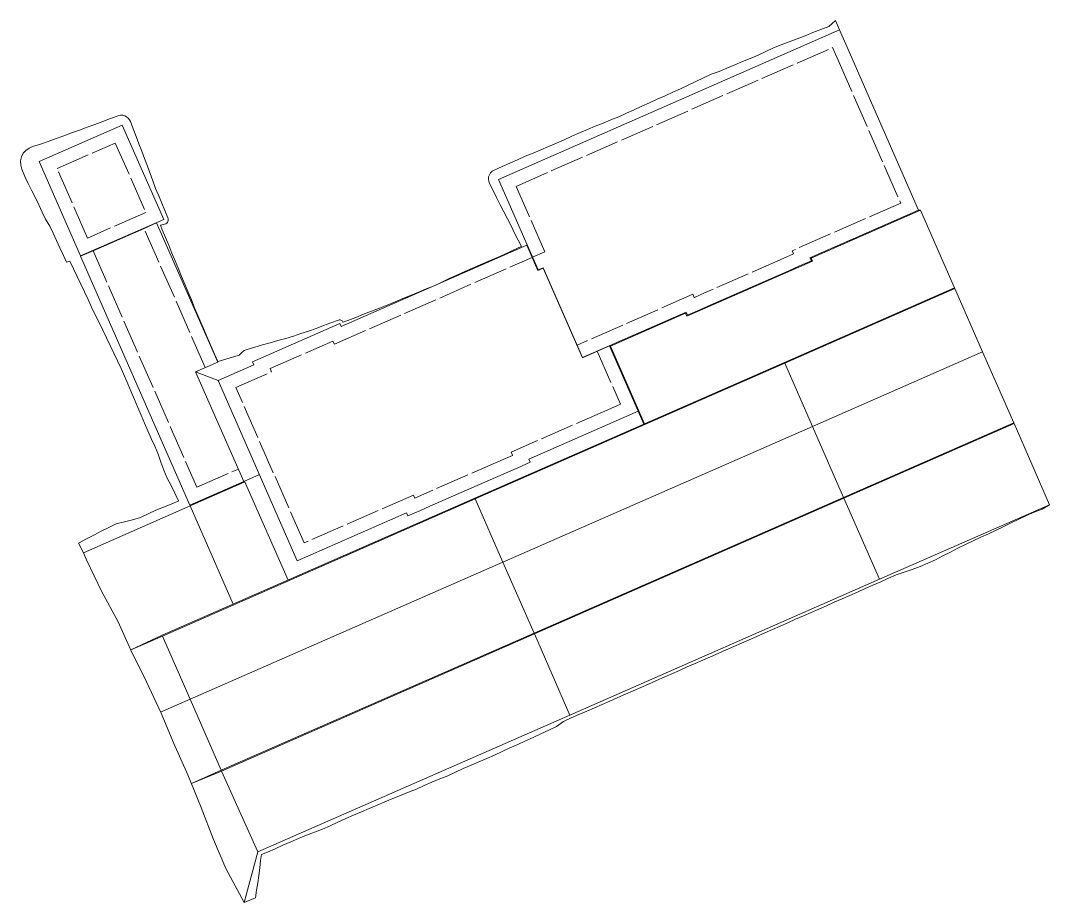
# Model space of a CAD drawing. Header units: metres. Extents: x 222873 to 222959, y 67152 to 67252.
# Drawn here: x 222898.9 to 222959.2, y 67151.6 to 67203.4 of the extents above; entities that cross this region are included whole.
import ezdxf

# ---------------------------------------------------------------- set-up
doc = ezdxf.new("R2010")
doc.units = ezdxf.units.M
doc.linetypes.add('DASHED', pattern=[2.25, 2, -0.25])
doc.layers.add('Velddata', color=92, linetype='Continuous', lineweight=9)

msp = doc.modelspace()

# ---------------------------------------------------------------- linework, layer by layer
at = {"layer": 'Velddata'}
for p, q in [((222946.27, 67203.031, 469.399), (222946.658, 67203.384, 469.566)), ((222946.658, 67203.384, 469.566), (222946.897, 67202.838, 468.97)), ((222944.878, 67202.498, 469.47), (222945.341, 67202.677, 469.447)), ((222945.341, 67202.677, 469.447), (222945.805, 67202.856, 469.425)), ((222945.805, 67202.856, 469.425), (222946.27, 67203.031, 469.399)), ((222943.023, 67201.782, 469.559), (222943.487, 67201.961, 469.536)), ((222943.487, 67201.961, 469.536), (222943.951, 67202.14, 469.514)), ((222943.951, 67202.14, 469.514), (222944.414, 67202.319, 469.492)), ((222944.414, 67202.319, 469.492), (222944.878, 67202.498, 469.47)), ((222941.669, 67201.16, 469.533), (222942.126, 67201.355, 469.528)), ((222942.126, 67201.355, 469.528), (222942.574, 67201.57, 469.546)), ((222942.574, 67201.57, 469.546), (222943.023, 67201.782, 469.559)), ((222940.297, 67200.581, 469.555), (222940.751, 67200.782, 469.556)), ((222940.751, 67200.782, 469.556), (222941.205, 67200.983, 469.558)), ((222941.205, 67200.983, 469.558), (222941.669, 67201.16, 469.533)), ((222938.917, 67200.018, 469.593), (222939.364, 67200.234, 469.612)), ((222939.364, 67200.234, 469.612), (222939.836, 67200.395, 469.569)), ((222939.836, 67200.395, 469.569), (222940.297, 67200.581, 469.555)), ((222937.571, 67199.378, 469.547), (222938.023, 67199.585, 469.556)), ((222938.023, 67199.585, 469.556), (222938.47, 67199.801, 469.574)), ((222938.47, 67199.801, 469.574), (222938.917, 67200.018, 469.593)), ((222936.212, 67198.769, 469.536), (222936.665, 67198.972, 469.54)), ((222936.665, 67198.972, 469.54), (222937.118, 67199.175, 469.544)), ((222937.118, 67199.175, 469.544), (222937.571, 67199.378, 469.547)), ((222934.858, 67198.147, 469.51), (222935.31, 67198.353, 469.518)), ((222935.31, 67198.353, 469.518), (222935.761, 67198.56, 469.526)), ((222935.761, 67198.56, 469.526), (222936.212, 67198.769, 469.536)), ((222904.131, 67197.633, 470.8), (222904.588, 67197.799, 470.768)), ((222904.588, 67197.799, 470.768), (222904.718, 67197.826, 470.755)), ((222904.718, 67197.826, 470.755), (222904.849, 67197.823, 470.742)), ((222904.849, 67197.823, 470.742), (222904.972, 67197.792, 470.73)), ((222904.972, 67197.792, 470.73), (222905.083, 67197.736, 470.718)), ((222905.083, 67197.736, 470.718), (222905.178, 67197.659, 470.707)), ((222933.492, 67197.554, 469.516), (222933.952, 67197.74, 469.502)), ((222933.952, 67197.74, 469.502), (222934.406, 67197.941, 469.503)), ((222934.406, 67197.941, 469.503), (222934.858, 67198.147, 469.51)), ((222902.309, 67196.959, 470.915), (222902.765, 67197.126, 470.884)), ((222902.765, 67197.126, 470.884), (222903.221, 67197.292, 470.854)), ((222903.221, 67197.292, 470.854), (222903.678, 67197.459, 470.823)), ((222903.678, 67197.459, 470.823), (222904.131, 67197.633, 470.8)), ((222905.178, 67197.659, 470.707), (222905.253, 67197.565, 470.698)), ((222905.253, 67197.565, 470.698), (222905.306, 67197.46, 470.692)), ((222905.306, 67197.46, 470.692), (222905.472, 67197.025, 470.669)), ((222932.111, 67196.994, 469.558), (222932.571, 67197.18, 469.544)), ((222932.571, 67197.18, 469.544), (222933.031, 67197.367, 469.53)), ((222933.031, 67197.367, 469.53), (222933.492, 67197.554, 469.516)), ((222900.939, 67196.459, 471.007), (222901.396, 67196.625, 470.976)), ((222901.396, 67196.625, 470.976), (222901.852, 67196.792, 470.946)), ((222901.852, 67196.792, 470.946), (222902.309, 67196.959, 470.915)), ((222905.472, 67197.025, 470.669), (222905.639, 67196.59, 470.646)), ((222905.639, 67196.59, 470.646), (222905.805, 67196.155, 470.624)), ((222930.749, 67196.39, 469.552), (222931.203, 67196.592, 469.555)), ((222931.203, 67196.592, 469.555), (222931.656, 67196.794, 469.558)), ((222931.656, 67196.794, 469.558), (222932.111, 67196.994, 469.558)), ((222899.178, 67195.764, 471.178), (222899.361, 67195.893, 471.148)), ((222899.361, 67195.893, 471.148), (222899.558, 67195.985, 471.128)), ((222899.558, 67195.985, 471.128), (222900.021, 67196.138, 471.082)), ((222900.021, 67196.138, 471.082), (222900.483, 67196.292, 471.038)), ((222900.483, 67196.292, 471.038), (222900.939, 67196.459, 471.007)), ((222905.805, 67196.155, 470.624), (222905.971, 67195.72, 470.601)), ((222929.38, 67195.803, 469.564), (222929.838, 67195.995, 469.557)), ((222929.838, 67195.995, 469.557), (222930.295, 67196.189, 469.55)), ((222930.295, 67196.189, 469.55), (222930.749, 67196.39, 469.552)), ((222898.86, 67195.146, 471.254), (222898.91, 67195.382, 471.239)), ((222898.91, 67195.382, 471.239), (222899.02, 67195.594, 471.213)), ((222899.02, 67195.594, 471.213), (222899.178, 67195.764, 471.178)), ((222905.971, 67195.72, 470.601), (222906.137, 67195.284, 470.579)), ((222906.137, 67195.284, 470.579), (222906.303, 67194.849, 470.556)), ((222928.01, 67195.218, 469.579), (222928.464, 67195.418, 469.58)), ((222928.464, 67195.418, 469.58), (222928.922, 67195.61, 469.572)), ((222928.922, 67195.61, 469.572), (222929.38, 67195.803, 469.564)), ((222898.869, 67194.902, 471.264), (222898.86, 67195.146, 471.254)), ((222898.937, 67194.667, 471.268), (222898.869, 67194.902, 471.264)), ((222906.303, 67194.849, 470.556), (222906.469, 67194.413, 470.532)), ((222926.649, 67194.612, 469.571), (222927.103, 67194.812, 469.572)), ((222927.103, 67194.812, 469.572), (222927.557, 67195.015, 469.575)), ((222927.557, 67195.015, 469.575), (222928.01, 67195.218, 469.579)), ((222899.119, 67194.238, 471.274), (222898.937, 67194.667, 471.268)), ((222899.314, 67193.816, 471.265), (222899.119, 67194.238, 471.274)), ((222906.469, 67194.413, 470.532), (222906.618, 67193.971, 470.492)), ((222926.305, 67194.082, 469.556), (222926.318, 67194.214, 469.562)), ((222926.321, 67193.953, 469.549), (222926.305, 67194.082, 469.556)), ((222926.318, 67194.214, 469.562), (222926.363, 67194.339, 469.566)), ((222926.363, 67194.339, 469.566), (222926.435, 67194.452, 469.57)), ((222926.435, 67194.452, 469.57), (222926.532, 67194.545, 469.571)), ((222926.532, 67194.545, 469.571), (222926.649, 67194.612, 469.571)), ((222899.526, 67193.4, 471.238), (222899.314, 67193.816, 471.265)), ((222906.618, 67193.971, 470.492), (222906.783, 67193.535, 470.468)), ((222906.783, 67193.535, 470.468), (222906.963, 67193.106, 470.46)), ((222926.366, 67193.832, 469.543), (222926.321, 67193.953, 469.549)), ((222926.577, 67193.415, 469.517), (222926.366, 67193.832, 469.543)), ((222899.737, 67192.985, 471.212), (222899.526, 67193.4, 471.238)), ((222899.931, 67192.562, 471.204), (222899.737, 67192.985, 471.212)), ((222906.963, 67193.106, 470.46), (222907.141, 67192.676, 470.45)), ((222926.787, 67192.997, 469.492), (222926.577, 67193.415, 469.517)), ((222926.998, 67192.58, 469.466), (222926.787, 67192.997, 469.492)), ((222900.123, 67192.138, 471.199), (222899.931, 67192.562, 471.204)), ((222907.141, 67192.676, 470.45), (222907.319, 67192.246, 470.441)), ((222927.209, 67192.163, 469.44), (222926.998, 67192.58, 469.466)), ((222900.331, 67191.721, 471.175), (222900.123, 67192.138, 471.199)), ((222900.568, 67191.317, 471.12), (222900.331, 67191.721, 471.175)), ((222907.319, 67192.246, 470.441), (222907.497, 67191.816, 470.431)), ((222907.497, 67191.816, 470.431), (222907.514, 67191.762, 470.431)), ((222907.514, 67191.762, 470.431), (222907.521, 67191.705, 470.432)), ((222907.521, 67191.705, 470.432), (222907.516, 67191.648, 470.435)), ((222927.42, 67191.747, 469.415), (222927.209, 67192.163, 469.44)), ((222927.631, 67191.33, 469.389), (222927.42, 67191.747, 469.415)), ((222945.234, 67189.443, 469.05), (222951.651, 67192.258, 469.05)), ((222953.65, 67187.703, 468.53), (222951.651, 67192.258, 469.05)), ((222900.773, 67190.899, 471.101), (222900.568, 67191.317, 471.12)), ((222907.389, 67191.446, 470.465), (222907.059, 67191.381, 470.518)), ((222907.059, 67191.381, 470.518), (222907.172, 67191.111, 470.515)), ((222907.172, 67191.111, 470.515), (222907.362, 67190.653, 470.505)), ((222907.437, 67191.488, 470.455), (222907.389, 67191.446, 470.465)), ((222907.474, 67191.537, 470.447), (222907.437, 67191.488, 470.455)), ((222907.501, 67191.591, 470.44), (222907.474, 67191.537, 470.447)), ((222907.516, 67191.648, 470.435), (222907.501, 67191.591, 470.44)), ((222927.843, 67190.913, 469.363), (222927.631, 67191.33, 469.389)), ((222900.973, 67190.478, 471.087), (222900.773, 67190.899, 471.101)), ((222901.165, 67190.054, 471.081), (222900.973, 67190.478, 471.087)), ((222907.362, 67190.653, 470.505), (222907.552, 67190.196, 470.495)), ((222928.055, 67190.497, 469.335), (222927.843, 67190.913, 469.363)), ((222928.241, 67190.133, 469.311), (222928.055, 67190.497, 469.335)), ((222901.357, 67189.63, 471.076), (222901.165, 67190.054, 471.081)), ((222907.552, 67190.196, 470.495), (222907.741, 67189.738, 470.484)), ((222927.19, 67189.629, 469.35), (222927.63, 67189.859, 469.317)), ((222927.63, 67189.859, 469.317), (222928.082, 67190.061, 469.313)), ((222928.082, 67190.061, 469.313), (222928.241, 67190.133, 469.311)), ((222901.551, 67189.207, 471.068), (222901.357, 67189.63, 471.076)), ((222901.754, 67189.274, 471.056), (222901.551, 67189.207, 471.068)), ((222901.966, 67188.823, 471.042), (222901.754, 67189.274, 471.056)), ((222907.741, 67189.738, 470.484), (222907.931, 67189.28, 470.474)), ((222907.931, 67189.28, 470.474), (222908.12, 67188.823, 470.464)), ((222926.28, 67189.238, 469.342), (222926.735, 67189.434, 469.346)), ((222926.735, 67189.434, 469.346), (222927.19, 67189.629, 469.35)), ((222937.953, 67186.03, 469.05), (222945.315, 67189.26, 469.05)), ((222945.315, 67189.26, 469.05), (222945.234, 67189.443, 469.05)), ((222902.179, 67188.372, 471.029), (222901.966, 67188.823, 471.042)), ((222908.12, 67188.823, 470.464), (222908.31, 67188.365, 470.453)), ((222924.461, 67188.452, 469.332), (222924.914, 67188.653, 469.329)), ((222924.914, 67188.653, 469.329), (222925.368, 67188.852, 469.33)), ((222925.368, 67188.852, 469.33), (222925.825, 67189.043, 469.339)), ((222925.825, 67189.043, 469.339), (222926.28, 67189.238, 469.342)), ((222902.391, 67187.921, 471.015), (222902.179, 67188.372, 471.029)), ((222908.31, 67188.365, 470.453), (222908.499, 67187.907, 470.443)), ((222923.563, 67188.033, 469.355), (222924.009, 67188.251, 469.334)), ((222924.009, 67188.251, 469.334), (222924.461, 67188.452, 469.332)), ((222902.604, 67187.47, 471.002), (222902.391, 67187.921, 471.015)), ((222902.817, 67187.019, 470.988), (222902.604, 67187.47, 471.002)), ((222908.499, 67187.907, 470.443), (222908.689, 67187.45, 470.433)), ((222908.689, 67187.45, 470.433), (222908.878, 67186.992, 470.423)), ((222921.739, 67187.259, 469.409), (222922.197, 67187.449, 469.399)), ((222922.197, 67187.449, 469.399), (222922.656, 67187.636, 469.386)), ((222922.656, 67187.636, 469.386), (222923.115, 67187.823, 469.373)), ((222923.115, 67187.823, 469.373), (222923.219, 67187.865, 469.37)), ((222923.219, 67187.865, 469.37), (222923.563, 67188.033, 469.355)), ((222953.65, 67187.703, 468.53), (222953.67, 67187.657, 468.33)), ((222903.029, 67186.569, 470.975), (222902.817, 67187.019, 470.988)), ((222908.878, 67186.992, 470.423), (222909.068, 67186.535, 470.412)), ((222920.371, 67186.678, 469.427), (222920.827, 67186.873, 469.422)), ((222920.827, 67186.873, 469.422), (222921.283, 67187.067, 469.417)), ((222921.283, 67187.067, 469.417), (222921.739, 67187.259, 469.409)), ((222903.245, 67186.119, 470.957), (222903.029, 67186.569, 470.975)), ((222909.068, 67186.535, 470.412), (222909.257, 67186.077, 470.402)), ((222918.98, 67186.15, 469.502), (222919.439, 67186.337, 469.489)), ((222919.439, 67186.337, 469.489), (222919.906, 67186.506, 469.456)), ((222919.906, 67186.506, 469.456), (222920.371, 67186.678, 469.427)), ((222903.462, 67185.67, 470.939), (222903.245, 67186.119, 470.957)), ((222903.678, 67185.221, 470.921), (222903.462, 67185.67, 470.939)), ((222909.257, 67186.077, 470.402), (222909.453, 67185.622, 470.399)), ((222916.632, 67185.481, 469.633), (222917.07, 67185.643, 469.605)), ((222917.07, 67185.643, 469.605), (222917.509, 67185.804, 469.576)), ((222917.509, 67185.804, 469.576), (222917.554, 67185.815, 469.573)), ((222917.554, 67185.815, 469.573), (222917.599, 67185.816, 469.571)), ((222917.599, 67185.816, 469.571), (222917.643, 67185.807, 469.569)), ((222917.643, 67185.807, 469.569), (222917.684, 67185.789, 469.567)), ((222917.684, 67185.789, 469.567), (222917.719, 67185.764, 469.565)), ((222917.719, 67185.764, 469.565), (222917.748, 67185.731, 469.564)), ((222917.748, 67185.731, 469.564), (222917.77, 67185.693, 469.564)), ((222917.77, 67185.693, 469.564), (222917.773, 67185.686, 469.564)), ((222917.773, 67185.686, 469.564), (222918.057, 67185.787, 469.541)), ((222918.057, 67185.787, 469.541), (222918.521, 67185.963, 469.515)), ((222918.521, 67185.963, 469.515), (222918.98, 67186.15, 469.502)), ((222933.462, 67184.279, 469.05), (222937.872, 67186.214, 469.05)), ((222937.872, 67186.214, 469.05), (222937.953, 67186.03, 469.05)), ((222903.895, 67184.771, 470.903), (222903.678, 67185.221, 470.921)), ((222909.453, 67185.622, 470.399), (222909.65, 67185.168, 470.396)), ((222909.65, 67185.168, 470.396), (222909.846, 67184.713, 470.393)), ((222915.307, 67185.016, 469.739), (222915.752, 67185.164, 469.697)), ((222915.752, 67185.164, 469.697), (222916.193, 67185.319, 469.661)), ((222916.193, 67185.319, 469.661), (222916.632, 67185.481, 469.633)), ((222904.111, 67184.322, 470.887), (222903.895, 67184.771, 470.903)), ((222909.846, 67184.713, 470.393), (222910.045, 67184.259, 470.393)), ((222913.052, 67184.348, 470.033), (222913.505, 67184.477, 469.969)), ((222913.505, 67184.477, 469.969), (222913.958, 67184.606, 469.905)), ((222913.958, 67184.606, 469.905), (222914.412, 67184.733, 469.84)), ((222914.412, 67184.733, 469.84), (222914.863, 67184.867, 469.781)), ((222914.863, 67184.867, 469.781), (222915.307, 67185.016, 469.739)), ((222904.326, 67183.872, 470.87), (222904.111, 67184.322, 470.887)), ((222904.541, 67183.422, 470.854), (222904.326, 67183.872, 470.87)), ((222910.045, 67184.259, 470.393), (222910.244, 67183.806, 470.394)), ((222911.707, 67183.764, 470.225), (222911.831, 67183.908, 470.204)), ((222911.831, 67183.908, 470.204), (222911.981, 67184.018, 470.181)), ((222911.981, 67184.018, 470.181), (222912.147, 67184.088, 470.159)), ((222912.147, 67184.088, 470.159), (222912.6, 67184.218, 470.096)), ((222912.6, 67184.218, 470.096), (222913.052, 67184.348, 470.033)), ((222933.462, 67184.279, 469.05), (222935.46, 67179.724, 468.81)), ((222904.756, 67182.972, 470.837), (222904.541, 67183.422, 470.854)), ((222910.244, 67183.806, 470.394), (222910.434, 67183.375, 470.394)), ((222910.434, 67183.375, 470.394), (222910.457, 67183.382, 470.391)), ((222910.457, 67183.382, 470.391), (222910.901, 67183.509, 470.329)), ((222910.901, 67183.509, 470.329), (222911.343, 67183.641, 470.272)), ((222911.343, 67183.641, 470.272), (222911.699, 67183.747, 470.227)), ((222911.699, 67183.747, 470.227), (222911.707, 67183.764, 470.225)), ((222904.954, 67182.515, 470.841), (222904.756, 67182.972, 470.837)), ((222909.13, 67182.777, 470.37), (222910.448, 67182.263, 469.37)), ((222905.15, 67182.057, 470.844), (222904.954, 67182.515, 470.841)), ((222905.347, 67181.599, 470.848), (222905.15, 67182.057, 470.844)), ((222905.544, 67181.141, 470.852), (222905.347, 67181.599, 470.848)), ((222905.741, 67180.683, 470.856), (222905.544, 67181.141, 470.852)), ((222905.938, 67180.225, 470.859), (222905.741, 67180.683, 470.856)), ((222906.134, 67179.767, 470.863), (222905.938, 67180.225, 470.859)), ((222935.094, 67180.464, 469.37), (222935.425, 67179.708, 468.811)), ((222906.331, 67179.31, 470.867), (222906.134, 67179.767, 470.863)), ((222906.528, 67178.852, 470.871), (222906.331, 67179.31, 470.867)), ((222906.738, 67178.4, 470.86), (222906.528, 67178.852, 470.871)), ((222906.94, 67177.944, 470.858), (222906.738, 67178.4, 470.86)), ((222907.096, 67177.468, 470.907), (222906.94, 67177.944, 470.858)), ((222907.258, 67176.995, 470.948), (222907.096, 67177.468, 470.907)), ((222907.459, 67176.539, 470.947), (222907.258, 67176.995, 470.948)), ((222907.688, 67176.095, 470.915), (222907.459, 67176.539, 470.947)), ((222907.918, 67175.652, 470.883), (222907.688, 67176.095, 470.915)), ((222911.976, 67176.289, 470.32), (222908.808, 67174.899, 470.32)), ((222912.002, 67176.355, 470.32), (222911.976, 67176.289, 470.32)), ((222914.549, 67170.55, 469.822), (222912.002, 67176.355, 470.32)), ((222908.132, 67175.202, 470.868), (222907.918, 67175.652, 470.883)), ((222908.808, 67174.899, 470.32), (222902.545, 67172.152, 470.4)), ((222906.786, 67174.645, 470.922), (222907.239, 67174.829, 470.903)), ((222907.239, 67174.829, 470.903), (222907.694, 67175.007, 470.878)), ((222907.694, 67175.007, 470.878), (222908.135, 67175.196, 470.868)), ((222908.135, 67175.196, 470.868), (222908.132, 67175.202, 470.868)), ((222908.808, 67174.899, 470.32), (222911.335, 67169.14, 470.052)), ((222905.428, 67174.093, 470.979), (222905.901, 67174.23, 470.909)), ((222905.901, 67174.23, 470.909), (222906.344, 67174.437, 470.915)), ((222906.344, 67174.437, 470.915), (222906.786, 67174.645, 470.922)), ((222957.875, 67174.33, 468.688), (222957.426, 67174.122, 468.702)), ((222958.324, 67174.537, 468.675), (222957.875, 67174.33, 468.688)), ((222958.789, 67174.708, 468.701), (222958.324, 67174.537, 468.675)), ((222903.593, 67173.411, 471.115), (222904.032, 67173.627, 471.13)), ((222904.032, 67173.627, 471.13), (222904.471, 67173.842, 471.145)), ((222904.471, 67173.842, 471.145), (222904.948, 67173.972, 471.068)), ((222904.948, 67173.972, 471.068), (222905.428, 67174.093, 470.979)), ((222956.533, 67173.695, 468.742), (222956.087, 67173.483, 468.761)), ((222956.98, 67173.909, 468.722), (222956.533, 67173.695, 468.742)), ((222957.426, 67174.122, 468.702), (222956.98, 67173.909, 468.722)), ((222902.255, 67172.724, 471.039), (222902.721, 67172.967, 471.07)), ((222902.721, 67172.967, 471.07), (222903.156, 67173.193, 471.097)), ((222903.156, 67173.193, 471.097), (222903.593, 67173.411, 471.115)), ((222955.193, 67173.059, 468.799), (222954.746, 67172.846, 468.818)), ((222955.64, 67173.271, 468.78), (222955.193, 67173.059, 468.799)), ((222956.087, 67173.483, 468.761), (222955.64, 67173.271, 468.78)), ((222902.545, 67172.152, 470.4), (222902.255, 67172.724, 471.039)), ((222953.852, 67172.422, 468.856), (222953.411, 67172.197, 468.889)), ((222954.299, 67172.634, 468.837), (222953.852, 67172.422, 468.856)), ((222954.746, 67172.846, 468.818), (222954.299, 67172.634, 468.837)), ((222952.529, 67171.745, 468.956), (222952.081, 67171.536, 468.972)), ((222952.97, 67171.971, 468.923), (222952.529, 67171.745, 468.956)), ((222953.411, 67172.197, 468.889), (222952.97, 67171.971, 468.923)), ((222951.157, 67171.179, 468.937), (222950.688, 67171.018, 468.899)), ((222951.627, 67171.339, 468.974), (222951.157, 67171.179, 468.937)), ((222952.081, 67171.536, 468.972), (222951.627, 67171.339, 468.974)), ((222949.766, 67170.658, 468.866), (222949.316, 67170.453, 468.877)), ((222950.219, 67170.857, 468.863), (222949.766, 67170.658, 468.866)), ((222950.688, 67171.018, 468.899), (222950.219, 67170.857, 468.863)), ((222948.411, 67170.046, 468.908), (222947.957, 67169.846, 468.919)), ((222948.865, 67170.246, 468.896), (222948.411, 67170.046, 468.908)), ((222949.316, 67170.453, 468.877), (222948.865, 67170.246, 468.896)), ((222947.05, 67169.446, 468.942), (222946.596, 67169.247, 468.953)), ((222947.504, 67169.646, 468.93), (222947.05, 67169.446, 468.942)), ((222947.957, 67169.846, 468.919), (222947.504, 67169.646, 468.93)), ((222945.688, 67168.847, 468.975), (222945.235, 67168.647, 468.986)), ((222946.142, 67169.047, 468.964), (222945.688, 67168.847, 468.975)), ((222946.596, 67169.247, 468.953), (222946.142, 67169.047, 468.964)), ((222944.327, 67168.247, 469.009), (222943.873, 67168.048, 469.02)), ((222944.781, 67168.447, 468.998), (222944.327, 67168.247, 469.009)), ((222945.235, 67168.647, 468.986), (222944.781, 67168.447, 468.998)), ((222942.966, 67167.648, 469.042), (222942.512, 67167.448, 469.054)), ((222943.419, 67167.848, 469.031), (222942.966, 67167.648, 469.042)), ((222943.873, 67168.048, 469.02), (222943.419, 67167.848, 469.031)), ((222907.162, 67167.31, 470.35), (222905.328, 67166.45, 470.171)), ((222941.604, 67167.048, 469.076), (222941.15, 67166.849, 469.087)), ((222942.058, 67167.248, 469.065), (222941.604, 67167.048, 469.076)), ((222942.512, 67167.448, 469.054), (222942.058, 67167.248, 469.065)), ((222940.243, 67166.449, 469.11), (222939.789, 67166.249, 469.121)), ((222940.697, 67166.649, 469.098), (222940.243, 67166.449, 469.11)), ((222941.15, 67166.849, 469.087), (222940.697, 67166.649, 469.098)), ((222938.881, 67165.849, 469.143), (222938.428, 67165.65, 469.154)), ((222939.335, 67166.049, 469.132), (222938.881, 67165.849, 469.143)), ((222939.789, 67166.249, 469.121), (222939.335, 67166.049, 469.132)), ((222937.52, 67165.25, 469.177), (222937.066, 67165.05, 469.188)), ((222937.974, 67165.45, 469.165), (222937.52, 67165.25, 469.177)), ((222938.428, 67165.65, 469.154), (222937.974, 67165.45, 469.165)), ((222936.159, 67164.65, 469.21), (222935.705, 67164.451, 469.221)), ((222936.612, 67164.85, 469.199), (222936.159, 67164.65, 469.21)), ((222937.066, 67165.05, 469.188), (222936.612, 67164.85, 469.199)), ((222934.797, 67164.051, 469.244), (222934.343, 67163.851, 469.255)), ((222935.251, 67164.251, 469.233), (222934.797, 67164.051, 469.244)), ((222935.705, 67164.451, 469.221), (222935.251, 67164.251, 469.233)), ((222933.436, 67163.451, 469.277), (222932.982, 67163.252, 469.289)), ((222933.89, 67163.651, 469.266), (222933.436, 67163.451, 469.277)), ((222934.343, 67163.851, 469.255), (222933.89, 67163.651, 469.266)), ((222932.076, 67162.849, 469.315), (222931.618, 67162.657, 469.316)), ((222932.529, 67163.049, 469.302), (222932.076, 67162.849, 469.315)), ((222932.982, 67163.252, 469.289), (222932.529, 67163.049, 469.302)), ((222930.711, 67162.246, 469.375), (222930.291, 67161.961, 469.503)), ((222931.164, 67162.458, 469.327), (222930.711, 67162.246, 469.375)), ((222931.618, 67162.657, 469.316), (222931.164, 67162.458, 469.327)), ((222929.389, 67161.53, 469.607), (222928.935, 67161.321, 469.651)), ((222929.843, 67161.739, 469.562), (222929.389, 67161.53, 469.607)), ((222930.291, 67161.961, 469.503), (222929.843, 67161.739, 469.562)), ((222928.025, 67160.908, 469.735), (222927.571, 67160.7, 469.78)), ((222928.481, 67161.112, 469.696), (222928.025, 67160.908, 469.735)), ((222928.935, 67161.321, 469.651), (222928.481, 67161.112, 469.696)), ((222926.662, 67160.283, 469.868), (222926.207, 67160.076, 469.91)), ((222927.117, 67160.491, 469.824), (222926.662, 67160.283, 469.868)), ((222927.571, 67160.7, 469.78), (222927.117, 67160.491, 469.824)), ((222925.288, 67159.685, 469.971), (222924.828, 67159.49, 470)), ((222925.748, 67159.88, 469.941), (222925.288, 67159.685, 469.971)), ((222926.207, 67160.076, 469.91), (222925.748, 67159.88, 469.941)), ((222923.921, 67159.069, 470.093), (222923.458, 67158.881, 470.114)), ((222924.376, 67159.276, 470.051), (222923.921, 67159.069, 470.093)), ((222924.828, 67159.49, 470), (222924.376, 67159.276, 470.051)), ((222922.534, 67158.5, 470.164), (222922.081, 67158.289, 470.211)), ((222922.995, 67158.694, 470.136), (222922.534, 67158.5, 470.164)), ((222923.458, 67158.881, 470.114), (222922.995, 67158.694, 470.136)), ((222921.154, 67157.915, 470.252), (222920.69, 67157.728, 470.273)), ((222921.617, 67158.102, 470.231), (222921.154, 67157.915, 470.252)), ((222922.081, 67158.289, 470.211), (222921.617, 67158.102, 470.231)), ((222919.771, 67157.336, 470.334), (222919.312, 67157.14, 470.365)), ((222920.23, 67157.533, 470.303), (222919.771, 67157.336, 470.334)), ((222920.69, 67157.728, 470.273), (222920.23, 67157.533, 470.303)), ((222918.393, 67156.746, 470.428), (222917.934, 67156.549, 470.46)), ((222918.852, 67156.943, 470.397), (222918.393, 67156.746, 470.428)), ((222919.312, 67157.14, 470.365), (222918.852, 67156.943, 470.397)), ((222917.025, 67156.133, 470.548), (222916.567, 67155.933, 470.583)), ((222917.475, 67156.352, 470.492), (222917.025, 67156.133, 470.548)), ((222917.934, 67156.549, 470.46), (222917.475, 67156.352, 470.492)), ((222915.632, 67155.577, 470.605), (222915.172, 67155.382, 470.634)), ((222916.1, 67155.755, 470.594), (222915.632, 67155.577, 470.605)), ((222916.567, 67155.933, 470.583), (222916.1, 67155.755, 470.594)), ((222914.254, 67154.987, 470.698), (222913.796, 67154.788, 470.732)), ((222914.713, 67155.185, 470.666), (222914.254, 67154.987, 470.698)), ((222915.172, 67155.382, 470.634), (222914.713, 67155.185, 470.666)), ((222912.787, 67154.601, 470.57), (222911.981, 67151.633, 470.026)), ((222912.985, 67154.452, 470.777), (222912.944, 67154.103, 470.775)), ((222913.338, 67154.589, 470.766), (222912.985, 67154.452, 470.777)), ((222913.796, 67154.788, 470.732), (222913.338, 67154.589, 470.766)), ((222912.893, 67153.661, 470.763), (222912.84, 67153.221, 470.749)), ((222912.944, 67154.103, 470.775), (222912.893, 67153.661, 470.763)), ((222912.84, 67153.221, 470.749), (222912.773, 67152.783, 470.722)), ((222912.773, 67152.783, 470.722), (222912.707, 67152.346, 470.695)), ((222911.981, 67151.633, 470.026), (222912.637, 67151.91, 470.664)), ((222912.707, 67152.346, 470.695), (222912.637, 67151.91, 470.664))]:
    msp.add_line(p, q, dxfattribs=at)
at = {"layer": 'Velddata', "color": 1}
for p, q in [((222946.897, 67202.838, 468.97), (222926.89, 67194.062, 468.97)), ((222947.54, 67201.373, 468.97), (222946.897, 67202.838, 468.97)), ((222951.537, 67192.262, 468.97), (222947.544, 67201.364, 468.97)), ((222926.89, 67194.062, 468.97), (222928.576, 67190.219, 468.97)), ((222945.169, 67189.469, 468.97), (222951.537, 67192.262, 468.97)), ((222928.559, 67190.208, 469.37), (222917.672, 67185.432, 469.37)), ((222944.516, 67188.964, 468.97), (222945.249, 67189.286, 468.97)), ((222945.249, 67189.286, 468.97), (222945.169, 67189.469, 468.97)), ((222939.306, 67186.679, 468.97), (222943.921, 67188.703, 468.97)), ((222943.921, 67188.703, 468.97), (222944.516, 67188.964, 468.97)), ((222931.827, 67183.616, 468.97), (222937.898, 67186.279, 468.97)), ((222937.898, 67186.279, 468.97), (222937.978, 67186.096, 468.97)), ((222937.978, 67186.096, 468.97), (222938.711, 67186.418, 468.97)), ((222938.711, 67186.418, 468.97), (222939.306, 67186.679, 468.97)), ((222917.592, 67185.615, 469.37), (222912.464, 67183.366, 469.37)), ((222917.672, 67185.432, 469.37), (222917.592, 67185.615, 469.37)), ((222933.415, 67184.291, 469.37), (222933.416, 67184.313, 468.97)), ((222935.094, 67180.464, 469.37), (222933.415, 67184.291, 469.37)), ((222912.464, 67183.366, 469.37), (222912.545, 67183.183, 469.37)), ((222912.545, 67183.183, 469.37), (222910.448, 67182.263, 469.37)), ((222910.448, 67182.263, 469.37), (222915.087, 67171.687, 469.37)), ((222933.629, 67179.821, 469.37), (222935.094, 67180.464, 469.37)), ((222928.68, 67177.65, 469.37), (222933.62, 67179.817, 469.37)), ((222928.028, 67177.145, 469.37), (222928.76, 67177.467, 469.37)), ((222928.76, 67177.467, 469.37), (222928.68, 67177.65, 469.37)), ((222922.864, 67174.88, 469.37), (222927.478, 67176.904, 469.37)), ((222927.478, 67176.904, 469.37), (222928.028, 67177.145, 469.37)), ((222922.314, 67174.639, 469.37), (222922.864, 67174.88, 469.37)), ((222915.087, 67171.687, 469.37), (222921.501, 67174.501, 469.37)), ((222921.501, 67174.501, 469.37), (222921.581, 67174.318, 469.37)), ((222922.314, 67174.639, 469.37), (222921.581, 67174.318, 469.37))]:
    msp.add_line(p, q, dxfattribs=at)
at = {"layer": 'Velddata', "color": 1, "linetype": 'DASHED'}
for p, q in [((222927.931, 67193.656, 468.97), (222946.491, 67201.798, 468.97)), ((222946.491, 67201.798, 468.97), (222946.817, 67201.056, 468.97)), ((222946.817, 67201.056, 468.97), (222950.496, 67192.669, 468.97)), ((222929.618, 67189.81, 468.97), (222927.931, 67193.656, 468.97)), ((222950.496, 67192.669, 468.97), (222944.128, 67189.875, 468.97)), ((222928.559, 67190.208, 469.37), (222928.577, 67190.216, 468.97)), ((222944.128, 67189.875, 468.97), (222944.208, 67189.692, 468.97)), ((222917.266, 67184.391, 469.37), (222928.876, 67189.484, 469.37)), ((222928.876, 67189.484, 469.37), (222928.895, 67189.493, 468.97)), ((222929.618, 67189.81, 468.97), (222928.895, 67189.493, 468.97)), ((222943.604, 67189.427, 468.97), (222938.989, 67187.402, 468.97)), ((222944.199, 67189.688, 468.97), (222943.604, 67189.427, 468.97)), ((222944.208, 67189.692, 468.97), (222944.199, 67189.688, 468.97)), ((222929.21, 67188.724, 469.37), (222929.22, 67188.751, 468.97)), ((222929.508, 67188.855, 469.37), (222929.518, 67188.881, 468.97)), ((222938.304, 67187.32, 468.97), (222931.51, 67184.34, 468.97)), ((222938.384, 67187.137, 468.97), (222938.304, 67187.32, 468.97)), ((222938.394, 67187.141, 468.97), (222938.384, 67187.137, 468.97)), ((222938.989, 67187.402, 468.97), (222938.394, 67187.141, 468.97)), ((222913.505, 67182.96, 469.37), (222917.186, 67184.574, 469.37)), ((222917.186, 67184.574, 469.37), (222917.266, 67184.391, 469.37)), ((222932.692, 67183.974, 469.37), (222932.684, 67183.992, 468.97)), ((222932.692, 67183.974, 469.37), (222934.053, 67180.87, 469.37)), ((222931.817, 67183.59, 469.37), (222931.827, 67183.616, 468.97)), ((222911.489, 67181.857, 469.37), (222913.585, 67182.777, 469.37)), ((222913.585, 67182.777, 469.37), (222913.505, 67182.96, 469.37)), ((222915.493, 67172.728, 469.37), (222911.489, 67181.857, 469.37)), ((222934.053, 67180.87, 469.37), (222933.312, 67180.544, 469.37)), ((222933.302, 67180.54, 469.37), (222927.639, 67178.056, 469.37)), ((222933.312, 67180.544, 469.37), (222933.302, 67180.54, 469.37)), ((222927.71, 67177.869, 469.37), (222927.161, 67177.628, 469.37)), ((222927.639, 67178.056, 469.37), (222927.72, 67177.873, 469.37)), ((222927.72, 67177.873, 469.37), (222927.71, 67177.869, 469.37)), ((222927.161, 67177.628, 469.37), (222922.546, 67175.603, 469.37)), ((222921.907, 67175.541, 469.37), (222915.493, 67172.728, 469.37)), ((222921.988, 67175.358, 469.37), (222921.907, 67175.541, 469.37)), ((222921.997, 67175.362, 469.37), (222921.988, 67175.358, 469.37)), ((222922.546, 67175.603, 469.37), (222921.997, 67175.362, 469.37))]:
    msp.add_line(p, q, dxfattribs=at)
at = {"layer": 'Velddata', "color": 1, "lineweight": 9}
for p, q in [((222899.943, 67195.108, 470.17), (222904.828, 67197.251, 470.17)), ((222904.828, 67197.251, 470.17), (222907.259, 67191.711, 470.17)), ((222902.373, 67189.568, 470.17), (222899.943, 67195.108, 470.17)), ((222907.259, 67191.711, 470.17), (222902.373, 67189.568, 470.17))]:
    msp.add_line(p, q, dxfattribs=at)
at = {"layer": 'Velddata', "color": 1, "linetype": 'DASHED', "lineweight": 9}
for p, q in [((222900.997, 67194.697, 470.17), (222904.417, 67196.197, 470.17)), ((222904.417, 67196.197, 470.17), (222906.205, 67192.122, 470.17)), ((222902.785, 67190.622, 470.17), (222900.997, 67194.697, 470.17)), ((222906.205, 67192.122, 470.17), (222902.785, 67190.622, 470.17))]:
    msp.add_line(p, q, dxfattribs=at)
at = {"layer": 'Velddata', "color": 7, "lineweight": 9}
for p, q in [((222906.108, 67191.185, 470.37), (222903.114, 67189.871, 470.37)), ((222906.108, 67191.185, 470.37), (222906.841, 67191.506, 470.37)), ((222906.841, 67191.506, 470.37), (222910.422, 67183.343, 470.37)), ((222902.381, 67189.55, 470.37), (222903.114, 67189.871, 470.37)), ((222908.788, 67174.945, 470.37), (222902.381, 67189.55, 470.37)), ((222910.422, 67183.343, 470.37), (222909.13, 67182.777, 470.37)), ((222909.13, 67182.777, 470.37), (222911.956, 67176.335, 470.37)), ((222911.956, 67176.335, 470.37), (222908.788, 67174.945, 470.37))]:
    msp.add_line(p, q, dxfattribs=at)
at = {"layer": 'Velddata', "color": 7, "linetype": 'DASHED', "lineweight": 9}
for p, q in [((222909.689, 67183.022, 470.37), (222906.108, 67191.185, 470.37)), ((222903.114, 67189.871, 470.37), (222909.199, 67175.999, 470.37)), ((222909.199, 67175.999, 470.37), (222911.635, 67177.068, 470.37))]:
    msp.add_line(p, q, dxfattribs=at)
at = {"layer": 'Velddata', "color": 7}
for p, q in [((222928.559, 67190.208, 469.37), (222929.21, 67188.724, 469.37)), ((222928.576, 67190.219, 468.97), (222929.22, 67188.751, 468.97)), ((222929.21, 67188.724, 469.37), (222929.508, 67188.855, 469.37)), ((222929.22, 67188.751, 468.97), (222929.518, 67188.881, 468.97)), ((222929.508, 67188.855, 469.37), (222931.817, 67183.59, 469.37)), ((222931.817, 67183.59, 469.37), (222933.415, 67184.291, 469.37))]:
    msp.add_line(p, q, dxfattribs=at)
at = {"layer": 'Velddata', "color": 5, "lineweight": 9}
msp.add_line((222929.518, 67188.881, 468.97), (222931.827, 67183.616, 468.97), dxfattribs=at)
at = {"layer": 'Velddata', "color": 5}
for p, q in [((222943.669, 67183.325, 468.62), (222953.65, 67187.703, 468.53)), ((222935.46, 67179.724, 468.81), (222943.669, 67183.325, 468.62)), ((222925.506, 67175.357, 469.04), (222935.425, 67179.708, 468.811)), ((222935.46, 67179.724, 468.81), (222935.425, 67179.708, 468.811)), ((222947.164, 67175.359, 468.62), (222957.143, 67179.736, 468.53)), ((222957.143, 67179.736, 468.53), (222959.215, 67174.968, 468.63)), ((222907.162, 67167.31, 470.35), (222925.506, 67175.357, 469.04)), ((222929, 67167.391, 469.04), (222947.164, 67175.359, 468.62)), ((222947.164, 67175.359, 468.62), (222949.252, 67170.597, 468.72)), ((222949.252, 67170.597, 468.72), (222959.215, 67174.968, 468.63)), ((222931.089, 67162.629, 469.14), (222949.252, 67170.597, 468.72)), ((222910.656, 67159.343, 470.47), (222929, 67167.391, 469.04)), ((222929, 67167.391, 469.04), (222931.089, 67162.629, 469.14)), ((222912.787, 67154.601, 470.57), (222931.089, 67162.629, 469.14)), ((222910.656, 67159.343, 470.47), (222912.787, 67154.601, 470.57))]:
    msp.add_line(p, q, dxfattribs=at)
at = {"layer": 'Velddata', "color": 6}
for p, q in [((222943.689, 67183.279, 468.42), (222953.67, 67187.657, 468.33)), ((222955.297, 67183.949, 468.38), (222953.67, 67187.657, 468.33)), ((222945.316, 67179.571, 468.47), (222955.297, 67183.949, 468.38)), ((222955.297, 67183.949, 468.38), (222957.123, 67179.782, 468.33)), ((222925.526, 67175.311, 468.84), (222943.689, 67183.279, 468.42)), ((222943.689, 67183.279, 468.42), (222945.316, 67179.571, 468.47)), ((222947.144, 67175.404, 468.42), (222957.123, 67179.782, 468.33)), ((222957.143, 67179.736, 468.53), (222957.123, 67179.782, 468.33)), ((222927.153, 67171.603, 468.89), (222945.316, 67179.571, 468.47)), ((222945.316, 67179.571, 468.47), (222947.144, 67175.404, 468.42)), ((222947.144, 67175.404, 468.42), (222928.98, 67167.436, 468.84)), ((222947.164, 67175.359, 468.62), (222947.144, 67175.404, 468.42)), ((222907.182, 67167.264, 470.15), (222925.526, 67175.311, 468.84)), ((222925.526, 67175.311, 468.84), (222927.153, 67171.603, 468.89)), ((222908.809, 67163.555, 470.15), (222927.153, 67171.603, 468.89)), ((222927.153, 67171.603, 468.89), (222928.98, 67167.436, 468.84)), ((222907.182, 67167.264, 470.15), (222905.328, 67166.45, 470.171)), ((222908.809, 67163.555, 470.15), (222907.182, 67167.264, 470.15)), ((222928.98, 67167.436, 468.84), (222910.636, 67159.389, 470.27)), ((222908.809, 67163.555, 470.15), (222907.078, 67162.796, 470.208)), ((222910.636, 67159.389, 470.27), (222908.809, 67163.555, 470.15)), ((222910.636, 67159.389, 470.27), (222908.882, 67158.62, 470.138)), ((222910.656, 67159.343, 470.47), (222908.882, 67158.62, 470.138)), ((222910.656, 67159.343, 470.47), (222910.636, 67159.389, 470.27))]:
    msp.add_line(p, q, dxfattribs=at)
at = {"layer": 'Velddata', "color": 6, "linetype": 'DASHED'}
for p, q in [((222911.956, 67176.335, 470.37), (222912.872, 67176.737, 469.37)), ((222929, 67167.391, 469.04), (222928.98, 67167.436, 468.84))]:
    msp.add_line(p, q, dxfattribs=at)
at = {"layer": 'Velddata', "color": 7, "lineweight": 5}
msp.add_polyline3d([(222899.558, 67195.985, 471.128), (222900.021, 67196.138, 471.548), (222900.483, 67196.292, 471.548), (222900.939, 67196.459, 471.548), (222901.396, 67196.625, 471.548), (222901.852, 67196.792, 471.548), (222902.309, 67196.959, 471.548), (222902.765, 67197.126, 471.548), (222903.221, 67197.292, 471.548), (222903.678, 67197.459, 471.548), (222904.131, 67197.633, 471.548), (222904.588, 67197.799, 471.548), (222904.718, 67197.826, 471.548), (222904.849, 67197.823, 471.548), (222904.972, 67197.792, 471.548), (222905.083, 67197.736, 471.548), (222905.178, 67197.659, 471.548), (222905.253, 67197.565, 471.548), (222905.306, 67197.46, 471.548), (222905.472, 67197.025, 471.548), (222905.639, 67196.59, 471.548), (222905.805, 67196.155, 471.548), (222905.971, 67195.72, 471.548), (222906.137, 67195.284, 471.548), (222906.303, 67194.849, 471.548), (222906.469, 67194.413, 471.548), (222906.618, 67193.971, 471.548), (222906.783, 67193.535, 471.548), (222906.963, 67193.106, 471.548), (222907.141, 67192.676, 471.548), (222907.319, 67192.246, 471.548), (222907.497, 67191.816, 471.548), (222907.514, 67191.762, 471.548), (222907.521, 67191.705, 471.548), (222907.516, 67191.648, 471.548), (222907.501, 67191.591, 471.548), (222907.474, 67191.537, 471.548), (222907.437, 67191.488, 471.548), (222907.389, 67191.446, 471.548), (222907.059, 67191.381, 471.548), (222907.172, 67191.111, 471.548), (222907.362, 67190.653, 471.548), (222907.552, 67190.196, 471.548), (222907.741, 67189.738, 471.548), (222907.931, 67189.28, 471.548), (222908.12, 67188.823, 471.548), (222908.31, 67188.365, 471.548), (222908.499, 67187.907, 471.548), (222908.689, 67187.45, 471.548), (222908.878, 67186.992, 471.548), (222909.068, 67186.535, 471.548), (222909.257, 67186.077, 471.548), (222909.453, 67185.622, 471.548), (222909.65, 67185.168, 471.548), (222909.846, 67184.713, 471.548), (222910.045, 67184.259, 471.548), (222910.244, 67183.806, 471.548), (222910.434, 67183.375, 471.548), (222910.457, 67183.382, 471.548), (222910.901, 67183.509, 471.548), (222911.343, 67183.641, 471.548), (222911.699, 67183.747, 471.548), (222911.707, 67183.764, 471.548), (222911.831, 67183.908, 471.548), (222911.981, 67184.018, 471.548), (222912.147, 67184.088, 471.548), (222912.6, 67184.218, 471.548), (222913.052, 67184.348, 471.548), (222913.505, 67184.477, 471.548), (222913.958, 67184.606, 471.548), (222914.412, 67184.733, 471.548), (222914.863, 67184.867, 471.548), (222915.307, 67185.016, 471.548), (222915.752, 67185.164, 471.548), (222916.193, 67185.319, 471.548), (222916.632, 67185.481, 471.548), (222917.07, 67185.643, 471.548), (222917.509, 67185.804, 471.548), (222917.554, 67185.815, 471.548), (222917.599, 67185.816, 471.548), (222917.643, 67185.807, 471.548), (222917.684, 67185.789, 471.548), (222917.719, 67185.764, 471.548), (222917.748, 67185.731, 471.548), (222917.77, 67185.693, 471.548), (222917.773, 67185.686, 471.548), (222918.057, 67185.787, 471.548), (222918.521, 67185.963, 471.548), (222918.98, 67186.15, 471.548), (222919.439, 67186.337, 471.548), (222919.906, 67186.506, 471.548), (222920.371, 67186.678, 471.548), (222920.827, 67186.873, 471.548), (222921.283, 67187.067, 471.548), (222921.739, 67187.259, 471.548), (222922.197, 67187.449, 471.548), (222922.656, 67187.636, 471.548), (222923.115, 67187.823, 471.548), (222923.219, 67187.865, 471.548), (222923.563, 67188.033, 471.548), (222924.009, 67188.251, 471.548), (222924.461, 67188.452, 471.548), (222924.914, 67188.653, 471.548), (222925.368, 67188.852, 471.548), (222925.825, 67189.043, 471.548), (222926.28, 67189.238, 471.548), (222926.735, 67189.434, 471.548), (222927.19, 67189.629, 471.548), (222927.63, 67189.859, 471.548), (222928.082, 67190.061, 471.548), (222928.241, 67190.133, 471.548), (222928.055, 67190.497, 471.548), (222927.843, 67190.913, 471.548), (222927.631, 67191.33, 471.548), (222927.42, 67191.747, 471.548), (222927.209, 67192.163, 471.548), (222926.998, 67192.58, 471.548), (222926.787, 67192.997, 471.548), (222926.577, 67193.415, 471.548), (222926.366, 67193.832, 471.548), (222926.321, 67193.953, 471.548), (222926.305, 67194.082, 471.548), (222926.318, 67194.214, 471.548), (222926.363, 67194.339, 471.548), (222926.435, 67194.452, 471.548), (222926.532, 67194.545, 471.548), (222926.649, 67194.612, 471.548), (222927.103, 67194.812, 471.548), (222927.557, 67195.015, 471.548), (222928.01, 67195.218, 471.548), (222928.464, 67195.418, 471.548), (222928.922, 67195.61, 471.548), (222929.38, 67195.803, 471.548), (222929.838, 67195.995, 471.548), (222930.295, 67196.189, 471.548), (222930.749, 67196.39, 471.548), (222931.203, 67196.592, 471.548), (222931.656, 67196.794, 471.548), (222932.111, 67196.994, 471.548), (222932.571, 67197.18, 471.548), (222933.031, 67197.367, 471.548), (222933.492, 67197.554, 471.548), (222933.952, 67197.74, 471.548), (222934.406, 67197.941, 471.548), (222934.858, 67198.147, 471.548), (222935.31, 67198.353, 471.548), (222935.761, 67198.56, 471.548), (222936.212, 67198.769, 471.548), (222936.665, 67198.972, 471.548), (222937.118, 67199.175, 471.548), (222937.571, 67199.378, 471.548), (222938.023, 67199.585, 471.548), (222938.47, 67199.801, 471.548), (222938.917, 67200.018, 471.548), (222939.364, 67200.234, 471.548), (222939.836, 67200.395, 471.548), (222940.297, 67200.581, 471.548), (222940.751, 67200.782, 471.548), (222941.205, 67200.983, 471.548), (222941.669, 67201.16, 471.548), (222942.126, 67201.355, 471.548), (222942.574, 67201.57, 471.548), (222943.023, 67201.782, 471.548), (222943.487, 67201.961, 471.548), (222943.951, 67202.14, 471.548), (222944.414, 67202.319, 471.548), (222944.878, 67202.498, 471.548), (222945.341, 67202.677, 471.548), (222945.805, 67202.856, 471.548), (222946.27, 67203.031, 471.548), (222946.658, 67203.384, 471.548), (222946.897, 67202.838, 471.548), (222947.54, 67201.373, 471.548), (222947.544, 67201.364, 471.548), (222951.537, 67192.262, 471.548), (222951.651, 67192.258, 471.548), (222953.65, 67187.703, 471.548), (222953.67, 67187.657, 471.548), (222955.297, 67183.949, 471.548), (222957.123, 67179.782, 471.548), (222957.143, 67179.736, 471.548), (222959.215, 67174.968, 471.548), (222958.789, 67174.708, 471.548), (222958.324, 67174.537, 471.548), (222957.875, 67174.33, 471.548), (222957.426, 67174.122, 471.548), (222956.98, 67173.909, 471.548), (222956.533, 67173.695, 471.548), (222956.087, 67173.483, 471.548), (222955.64, 67173.271, 471.548), (222955.193, 67173.059, 471.548), (222954.746, 67172.846, 471.548), (222954.299, 67172.634, 471.548), (222953.852, 67172.422, 471.548), (222953.411, 67172.197, 471.548), (222952.97, 67171.971, 471.548), (222952.529, 67171.745, 471.548), (222952.081, 67171.536, 471.548), (222951.627, 67171.339, 471.548), (222951.157, 67171.179, 471.548), (222950.688, 67171.018, 471.548), (222950.219, 67170.857, 471.548), (222949.766, 67170.658, 471.548), (222949.316, 67170.453, 471.548), (222948.865, 67170.246, 471.548), (222948.411, 67170.046, 471.548), (222947.957, 67169.846, 471.548), (222947.504, 67169.646, 471.548), (222947.05, 67169.446, 471.548), (222946.596, 67169.247, 471.548), (222946.142, 67169.047, 471.548), (222945.688, 67168.847, 471.548), (222945.235, 67168.647, 471.548), (222944.781, 67168.447, 471.548), (222944.327, 67168.247, 471.548), (222943.873, 67168.048, 471.548), (222943.419, 67167.848, 471.548), (222942.966, 67167.648, 471.548), (222942.512, 67167.448, 471.548), (222942.058, 67167.248, 471.548), (222941.604, 67167.048, 471.548), (222941.15, 67166.849, 471.548), (222940.697, 67166.649, 471.548), (222940.243, 67166.449, 471.548), (222939.789, 67166.249, 471.548), (222939.335, 67166.049, 471.548), (222938.881, 67165.849, 471.548), (222938.428, 67165.65, 471.548), (222937.974, 67165.45, 471.548), (222937.52, 67165.25, 471.548), (222937.066, 67165.05, 471.548), (222936.612, 67164.85, 471.548), (222936.159, 67164.65, 471.548), (222935.705, 67164.451, 471.548), (222935.251, 67164.251, 471.548), (222934.797, 67164.051, 471.548), (222934.343, 67163.851, 471.548), (222933.89, 67163.651, 471.548), (222933.436, 67163.451, 471.548), (222932.982, 67163.252, 471.548), (222932.529, 67163.049, 471.548), (222932.076, 67162.849, 471.548), (222931.618, 67162.657, 471.548), (222931.164, 67162.458, 471.548), (222930.711, 67162.246, 471.548), (222930.291, 67161.961, 471.548), (222929.843, 67161.739, 471.548), (222929.389, 67161.53, 471.548), (222928.935, 67161.321, 471.548), (222928.481, 67161.112, 471.548), (222928.025, 67160.908, 471.548), (222927.571, 67160.7, 471.548), (222927.117, 67160.491, 471.548), (222926.662, 67160.283, 471.548), (222926.207, 67160.076, 471.548), (222925.748, 67159.88, 471.548), (222925.288, 67159.685, 471.548), (222924.828, 67159.49, 471.548), (222924.376, 67159.276, 471.548), (222923.921, 67159.069, 471.548), (222923.458, 67158.881, 471.548), (222922.995, 67158.694, 471.548), (222922.534, 67158.5, 471.548), (222922.081, 67158.289, 471.548), (222921.617, 67158.102, 471.548), (222921.154, 67157.915, 471.548), (222920.69, 67157.728, 471.548), (222920.23, 67157.533, 471.548), (222919.771, 67157.336, 471.548), (222919.312, 67157.14, 471.548), (222918.852, 67156.943, 471.548), (222918.393, 67156.746, 471.548), (222917.934, 67156.549, 471.548), (222917.475, 67156.352, 471.548), (222917.025, 67156.133, 471.548), (222916.567, 67155.933, 471.548), (222916.1, 67155.755, 471.548), (222915.632, 67155.577, 471.548), (222915.172, 67155.382, 471.548), (222914.713, 67155.185, 471.548), (222914.254, 67154.987, 471.548), (222913.796, 67154.788, 471.548), (222913.338, 67154.589, 471.548), (222912.985, 67154.452, 471.548), (222912.944, 67154.103, 471.548), (222912.893, 67153.661, 471.548), (222912.84, 67153.221, 471.548), (222912.773, 67152.783, 471.548), (222912.707, 67152.346, 471.548), (222912.637, 67151.91, 471.548), (222911.981, 67151.633, 471.548), (222910.908, 67153.632, 471.548), (222910.171, 67155.324, 471.548), (222909.453, 67157.211, 471.548), (222908.677, 67159.127, 471.548), (222907.852, 67160.964, 471.548), (222907.104, 67162.741, 471.548), (222906.238, 67164.578, 471.548), (222905.336, 67166.432, 471.548), (222904.582, 67168.092, 471.548), (222903.623, 67169.866, 471.548), (222902.719, 67171.731, 471.548), (222902.545, 67172.152, 471.548), (222902.255, 67172.724, 471.548), (222902.721, 67172.967, 471.548), (222903.156, 67173.193, 471.548), (222903.593, 67173.411, 471.548), (222904.032, 67173.627, 471.548), (222904.471, 67173.842, 471.548), (222904.948, 67173.972, 471.548), (222905.428, 67174.093, 471.548), (222905.901, 67174.23, 471.548), (222906.344, 67174.437, 471.548), (222906.786, 67174.645, 471.548), (222907.239, 67174.829, 471.548), (222907.694, 67175.007, 471.548), (222908.135, 67175.196, 471.548), (222908.132, 67175.202, 471.548), (222907.918, 67175.652, 471.548), (222907.688, 67176.095, 471.548), (222907.459, 67176.539, 471.548), (222907.258, 67176.995, 471.548), (222907.096, 67177.468, 471.548), (222906.94, 67177.944, 471.548), (222906.738, 67178.4, 471.548), (222906.528, 67178.852, 471.548), (222906.331, 67179.31, 471.548), (222906.134, 67179.767, 471.548), (222905.938, 67180.225, 471.548), (222905.741, 67180.683, 471.548), (222905.544, 67181.141, 471.548), (222905.347, 67181.599, 471.548), (222905.15, 67182.057, 471.548), (222904.954, 67182.515, 471.548), (222904.756, 67182.972, 471.548), (222904.541, 67183.422, 471.548), (222904.326, 67183.872, 471.548), (222904.111, 67184.322, 471.548), (222903.895, 67184.771, 471.548), (222903.678, 67185.221, 471.548), (222903.462, 67185.67, 471.548), (222903.245, 67186.119, 471.548), (222903.029, 67186.569, 471.548), (222902.817, 67187.019, 471.548), (222902.604, 67187.47, 471.548), (222902.391, 67187.921, 471.548), (222902.179, 67188.372, 471.548), (222901.966, 67188.823, 471.548), (222901.754, 67189.274, 471.548), (222901.551, 67189.207, 471.548), (222901.357, 67189.63, 471.548), (222901.165, 67190.054, 471.548), (222900.973, 67190.478, 471.548), (222900.773, 67190.899, 471.548), (222900.568, 67191.317, 471.548), (222900.331, 67191.721, 471.548), (222900.123, 67192.138, 471.548), (222899.931, 67192.562, 471.548), (222899.737, 67192.985, 471.548), (222899.526, 67193.4, 471.548), (222899.314, 67193.816, 471.548), (222899.119, 67194.238, 471.548), (222898.937, 67194.667, 471.548), (222898.869, 67194.902, 471.548), (222898.86, 67195.146, 471.548), (222898.91, 67195.382, 471.548), (222899.02, 67195.594, 471.548), (222899.178, 67195.764, 471.548), (222899.361, 67195.893, 471.548), (222899.558, 67195.985, 471.128)], close=True, dxfattribs=at)
at = {"layer": 'Velddata', "color": 5}
msp.add_polyline3d([(222911.981, 67151.633, 470.026), (222910.908, 67153.632, 470.108), (222910.171, 67155.324, 470.136), (222909.453, 67157.211, 470.139), (222908.677, 67159.127, 470.137), (222907.852, 67160.964, 470.141), (222907.104, 67162.741, 470.208), (222906.238, 67164.578, 470.197), (222905.336, 67166.432, 470.17), (222904.582, 67168.092, 470.226), (222903.623, 67169.866, 470.245), (222902.719, 67171.731, 470.372), (222902.545, 67172.152, 470.4)], dxfattribs=at)

doc.saveas('drawing.dxf')
